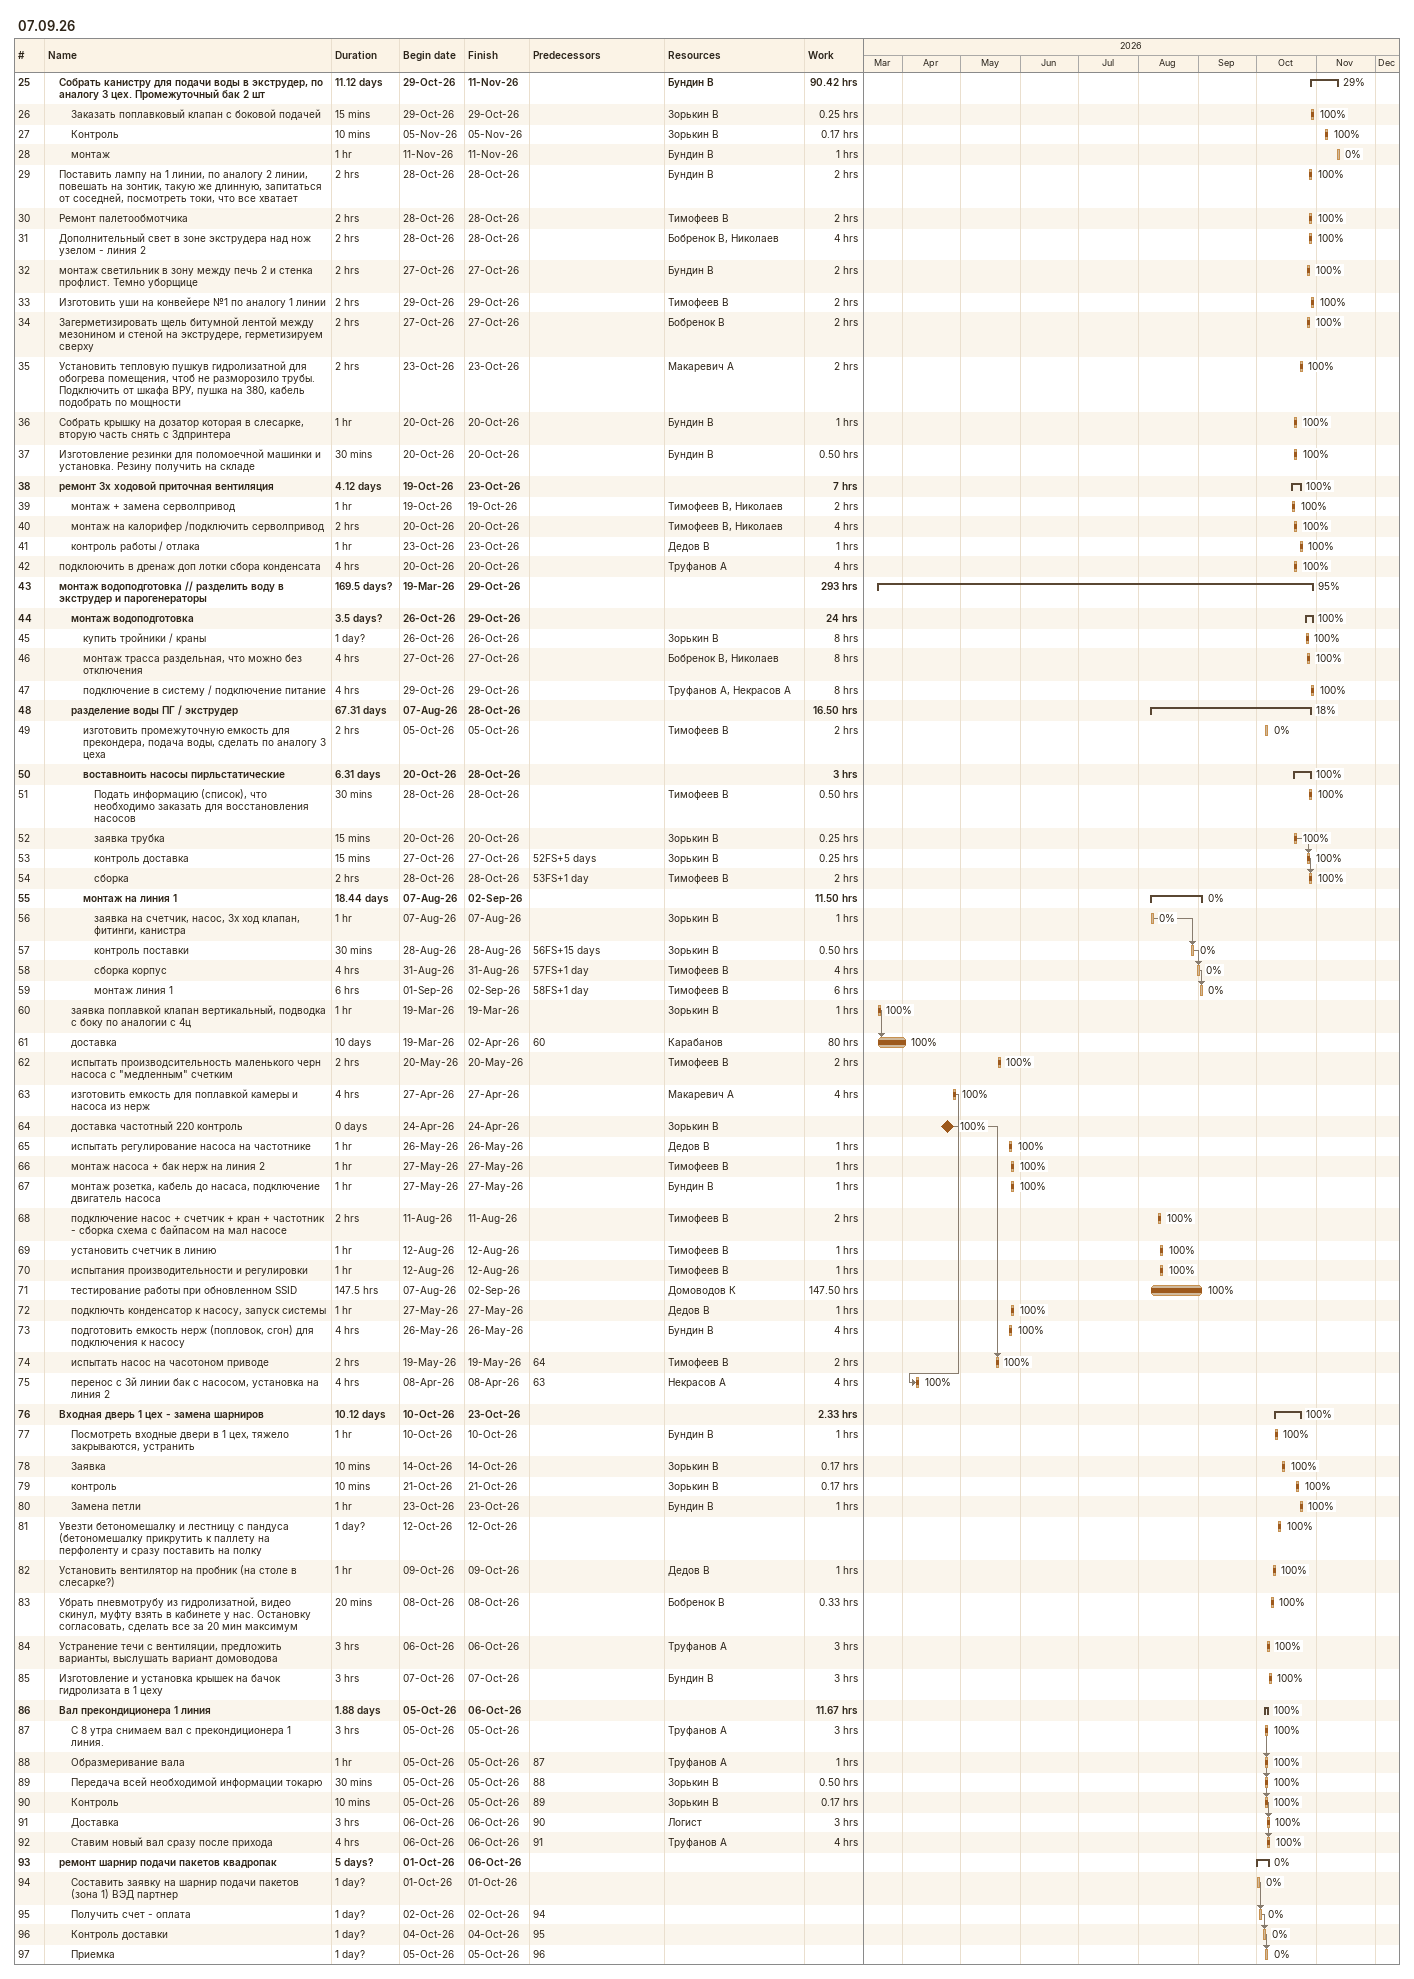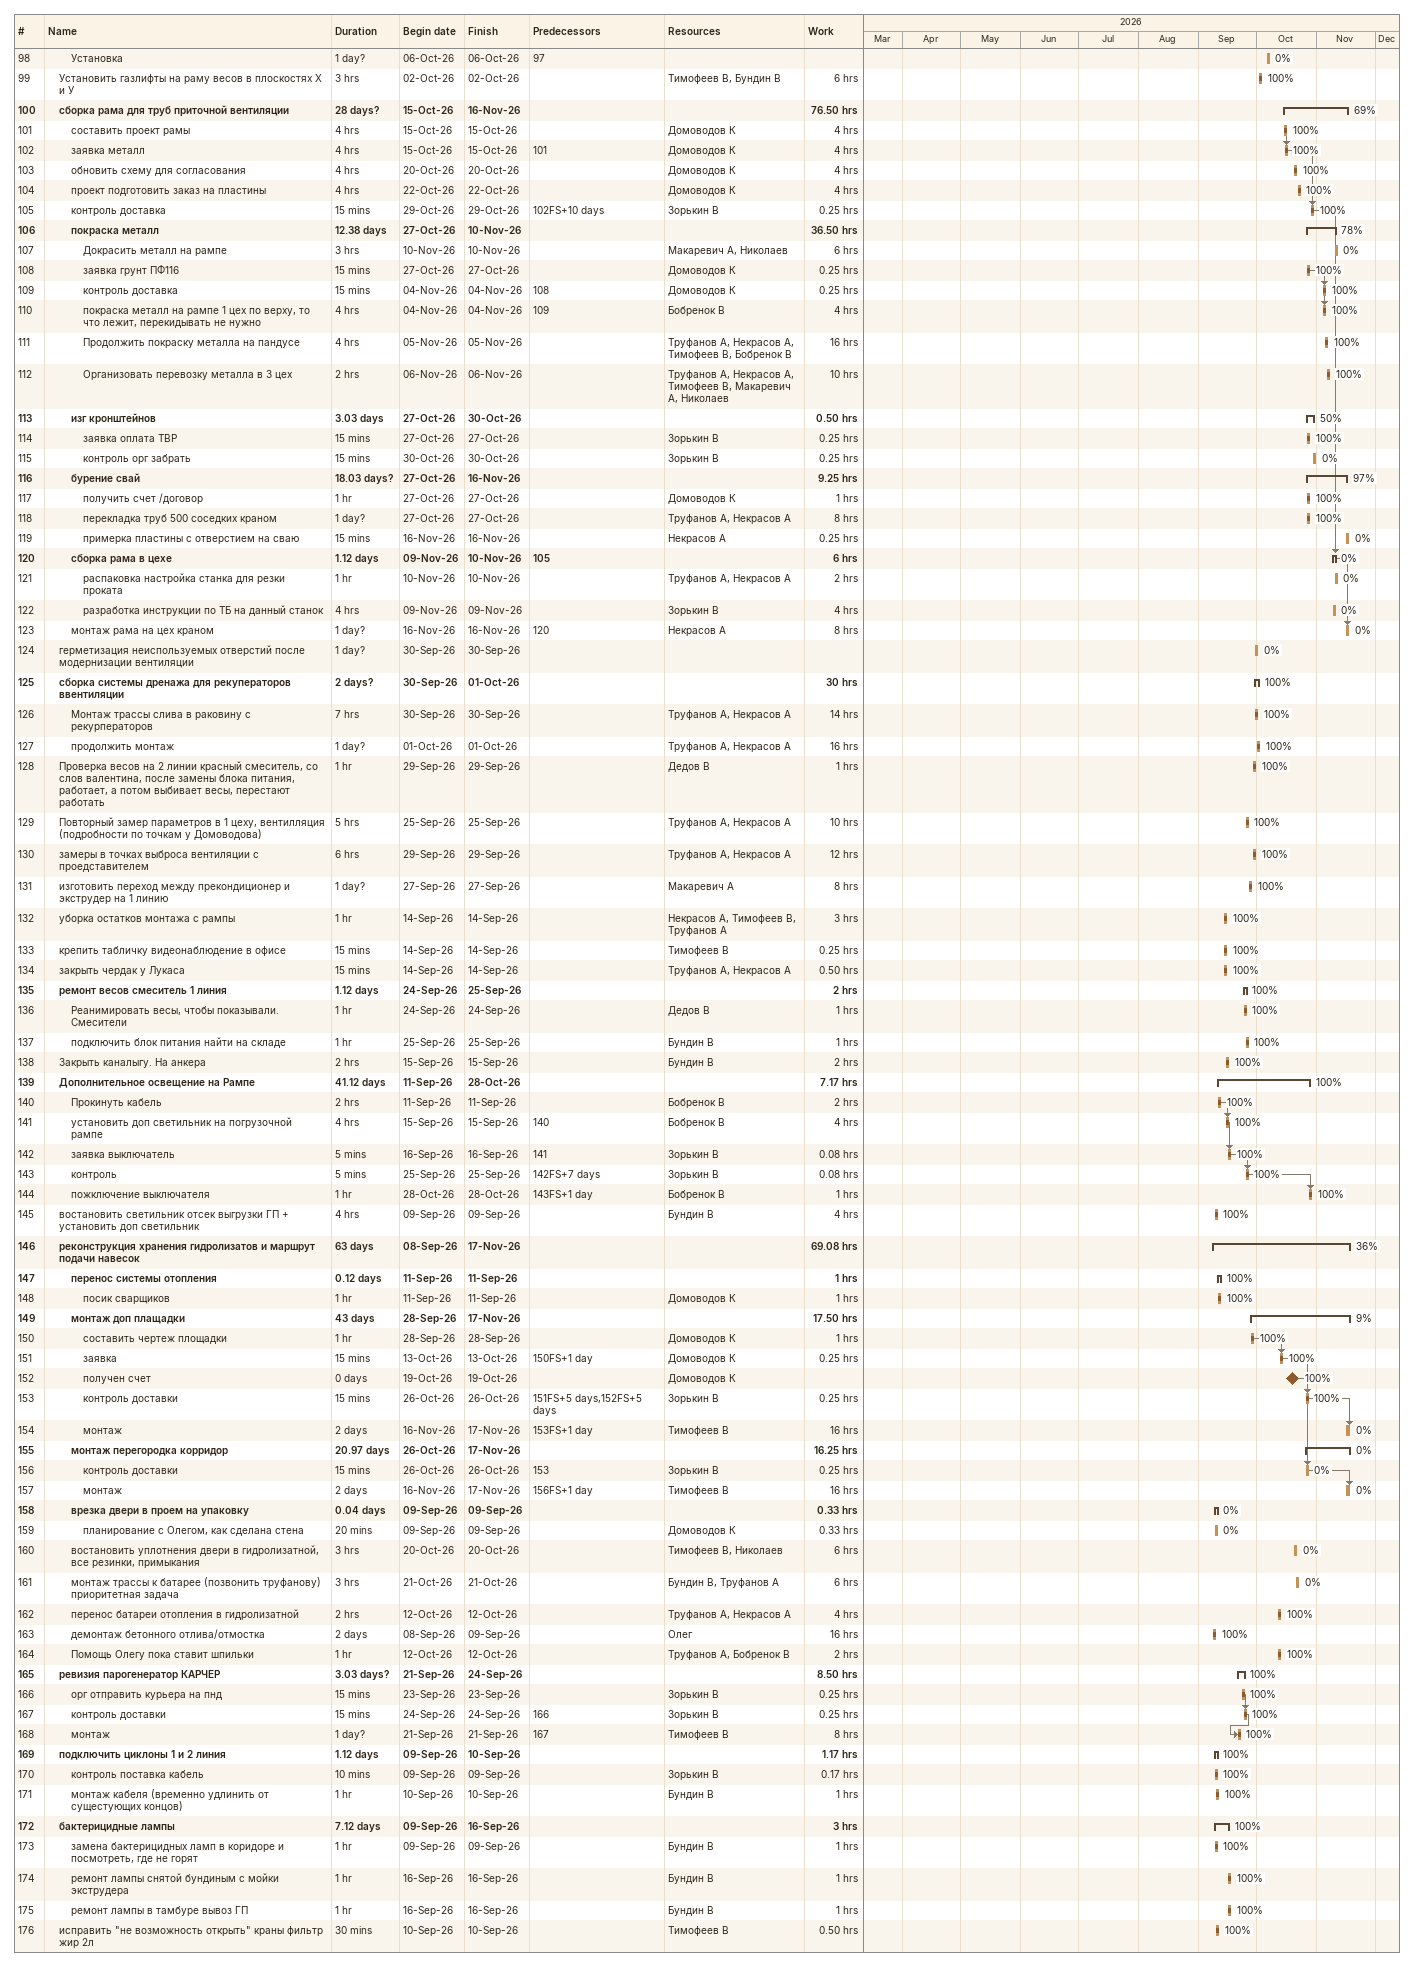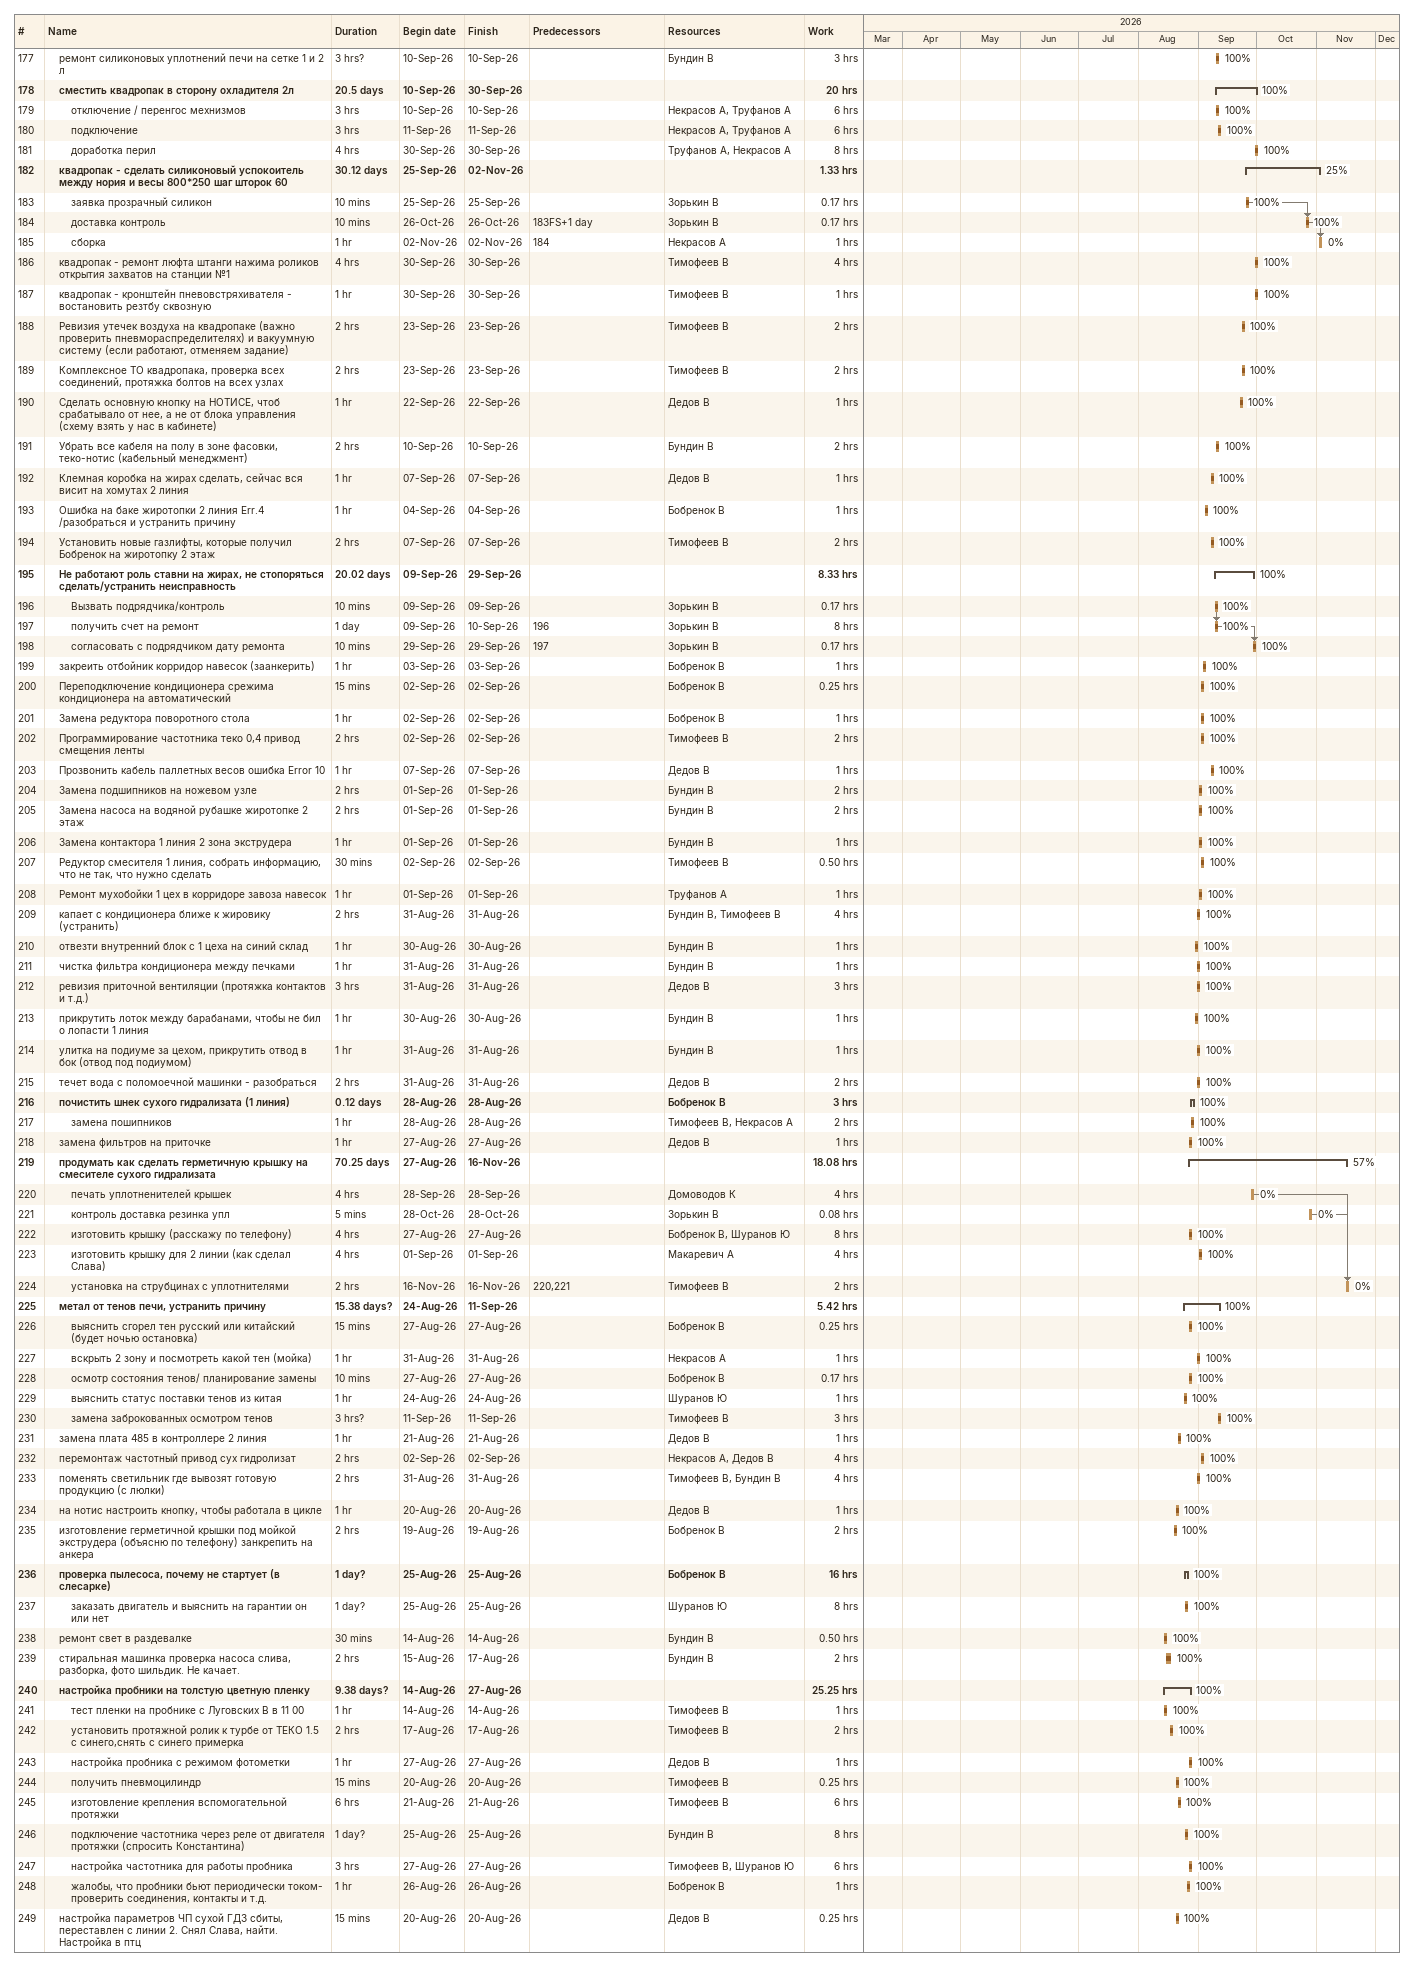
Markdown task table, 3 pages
07.09.26

| ID | Level | Task | Duration | Start | Finish | Predecessors | Resources | % complete | Work (h) |
|---|---|---|---|---|---|---|---|---|---|
| 25 | 2 | **Собрать канистру для подачи воды в экструдер, по аналогу 3 цех. Промежуточный бак 2 шт** | 11.12d | 2026-10-29 | 2026-11-11 |  | Бундин В | 29 | 90.42 |
| 26 | 3 | Заказать поплавковый клапан с боковой подачей | 15min | 2026-10-29 | 2026-10-29 |  | Зорькин В | 100 | 0.25 |
| 27 | 3 | Контроль | 10min | 2026-11-05 | 2026-11-05 |  | Зорькин В | 100 | 0.17 |
| 28 | 3 | монтаж | 1h | 2026-11-11 | 2026-11-11 |  | Бундин В | 0 | 1 |
| 29 | 2 | Поставить лампу на 1 линии, по аналогу 2 линии, повешать на зонтик, такую же длинную, запитаться от соседней, посмотреть токи, что все хватает | 2h | 2026-10-28 | 2026-10-28 |  | Бундин В | 100 | 2 |
| 30 | 2 | Ремонт палетообмотчика | 2h | 2026-10-28 | 2026-10-28 |  | Тимофеев В | 100 | 2 |
| 31 | 2 | Дополнительный свет в зоне экструдера над нож узелом - линия 2 | 2h | 2026-10-28 | 2026-10-28 |  | Бобренок В, Николаев | 100 | 4 |
| 32 | 2 | монтаж светильник в зону между печь 2 и стенка профлист. Темно уборщице | 2h | 2026-10-27 | 2026-10-27 |  | Бундин В | 100 | 2 |
| 33 | 2 | Изготовить уши на конвейере №1 по аналогу 1 линии | 2h | 2026-10-29 | 2026-10-29 |  | Тимофеев В | 100 | 2 |
| 34 | 2 | Загерметизировать щель битумной лентой между мезонином и стеной на экструдере, герметизируем сверху | 2h | 2026-10-27 | 2026-10-27 |  | Бобренок В | 100 | 2 |
| 35 | 2 | Установить тепловую пушкув гидролизатной для обогрева помещения, чтоб не разморозило трубы. Подключить от шкафа ВРУ, пушка на 380, кабель подобрать по мощности | 2h | 2026-10-23 | 2026-10-23 |  | Макаревич А | 100 | 2 |
| 36 | 2 | Собрать крышку на дозатор которая в слесарке, вторую часть снять с 3дпринтера | 1h | 2026-10-20 | 2026-10-20 |  | Бундин В | 100 | 1 |
| 37 | 2 | Изготовление резинки для поломоечной машинки и установка. Резину получить на складе | 30min | 2026-10-20 | 2026-10-20 |  | Бундин В | 100 | 0.50 |
| 38 | 2 | **ремонт 3х ходовой приточная вентиляция** | 4.12d | 2026-10-19 | 2026-10-23 |  |  | 100 | 7 |
| 39 | 3 | монтаж + замена серволпривод | 1h | 2026-10-19 | 2026-10-19 |  | Тимофеев В, Николаев | 100 | 2 |
| 40 | 3 | монтаж на калорифер /подключить серволпривод | 2h | 2026-10-20 | 2026-10-20 |  | Тимофеев В, Николаев | 100 | 4 |
| 41 | 3 | контроль работы / отлака | 1h | 2026-10-23 | 2026-10-23 |  | Дедов В | 100 | 1 |
| 42 | 2 | подклоючить в дренаж доп лотки сбора конденсата | 4h | 2026-10-20 | 2026-10-20 |  | Труфанов А | 100 | 4 |
| 43 | 2 | **монтаж водоподготовка // разделить воду в экструдер и парогенераторы** | 169.5d? | 2026-03-19 | 2026-10-29 |  |  | 95 | 293 |
| 44 | 3 | **монтаж водоподготовка** | 3.5d? | 2026-10-26 | 2026-10-29 |  |  | 100 | 24 |
| 45 | 4 | купить тройники / краны | 1d? | 2026-10-26 | 2026-10-26 |  | Зорькин В | 100 | 8 |
| 46 | 4 | монтаж трасса раздельная, что можно без отключения | 4h | 2026-10-27 | 2026-10-27 |  | Бобренок В, Николаев | 100 | 8 |
| 47 | 4 | подключение в систему / подключение питание | 4h | 2026-10-29 | 2026-10-29 |  | Труфанов А, Некрасов А | 100 | 8 |
| 48 | 3 | **разделение воды ПГ / экструдер** | 67.31d | 2026-08-07 | 2026-10-28 |  |  | 18 | 16.50 |
| 49 | 4 | изготовить промежуточную емкость для прекондера, подача воды, сделать по аналогу 3 цеха | 2h | 2026-10-05 | 2026-10-05 |  | Тимофеев В | 0 | 2 |
| 50 | 4 | **воставноить насосы пирльстатические** | 6.31d | 2026-10-20 | 2026-10-28 |  |  | 100 | 3 |
| 51 | 5 | Подать информацию (список), что необходимо заказать для восстановления насосов | 30min | 2026-10-28 | 2026-10-28 |  | Тимофеев В | 100 | 0.50 |
| 52 | 5 | заявка трубка | 15min | 2026-10-20 | 2026-10-20 |  | Зорькин В | 100 | 0.25 |
| 53 | 5 | контроль доставка | 15min | 2026-10-27 | 2026-10-27 | 52FS+5d | Зорькин В | 100 | 0.25 |
| 54 | 5 | сборка | 2h | 2026-10-28 | 2026-10-28 | 53FS+1d | Тимофеев В | 100 | 2 |
| 55 | 4 | **монтаж на линия 1** | 18.44d | 2026-08-07 | 2026-09-02 |  |  | 0 | 11.50 |
| 56 | 5 | заявка на счетчик, насос, 3х ход клапан, фитинги, канистра | 1h | 2026-08-07 | 2026-08-07 |  | Зорькин В | 0 | 1 |
| 57 | 5 | контроль поставки | 30min | 2026-08-28 | 2026-08-28 | 56FS+15d | Зорькин В | 0 | 0.50 |
| 58 | 5 | сборка корпус | 4h | 2026-08-31 | 2026-08-31 | 57FS+1d | Тимофеев В | 0 | 4 |
| 59 | 5 | монтаж линия 1 | 6h | 2026-09-01 | 2026-09-02 | 58FS+1d | Тимофеев В | 0 | 6 |
| 60 | 3 | заявка поплавкой клапан вертикальный, подводка с боку по аналогии с 4ц | 1h | 2026-03-19 | 2026-03-19 |  | Зорькин В | 100 | 1 |
| 61 | 3 | доставка | 10d | 2026-03-19 | 2026-04-02 | 60 | Карабанов | 100 | 80 |
| 62 | 3 | испытать производсительность маленького черн насоса с "медленным" счетким | 2h | 2026-05-20 | 2026-05-20 |  | Тимофеев В | 100 | 2 |
| 63 | 3 | изготовить емкость для поплавкой камеры и насоса из нерж | 4h | 2026-04-27 | 2026-04-27 |  | Макаревич А | 100 | 4 |
| 64 | 3 | доставка частотный 220 контроль | 0d | 2026-04-24 | 2026-04-24 |  | Зорькин В | 100 |  |
| 65 | 3 | испытать регулирование насоса на частотнике | 1h | 2026-05-26 | 2026-05-26 |  | Дедов В | 100 | 1 |
| 66 | 3 | монтаж насоса + бак нерж на линия 2 | 1h | 2026-05-27 | 2026-05-27 |  | Тимофеев В | 100 | 1 |
| 67 | 3 | монтаж розетка, кабель до насаса, подключение двигатель насоса | 1h | 2026-05-27 | 2026-05-27 |  | Бундин В | 100 | 1 |
| 68 | 3 | подключение насос + счетчик + кран + частотник - сборка схема с байпасом на мал насосе | 2h | 2026-08-11 | 2026-08-11 |  | Тимофеев В | 100 | 2 |
| 69 | 3 | установить счетчик в линию | 1h | 2026-08-12 | 2026-08-12 |  | Тимофеев В | 100 | 1 |
| 70 | 3 | испытания производительности и регулировки | 1h | 2026-08-12 | 2026-08-12 |  | Тимофеев В | 100 | 1 |
| 71 | 3 | тестирование работы при обновленном SSID | 147.5h | 2026-08-07 | 2026-09-02 |  | Домоводов К | 100 | 147.50 |
| 72 | 3 | подключть конденсатор к насосу, запуск системы | 1h | 2026-05-27 | 2026-05-27 |  | Дедов В | 100 | 1 |
| 73 | 3 | подготовить емкость нерж (попловок, сгон) для подключения к насосу | 4h | 2026-05-26 | 2026-05-26 |  | Бундин В | 100 | 4 |
| 74 | 3 | испытать насос на часотоном приводе | 2h | 2026-05-19 | 2026-05-19 | 64 | Тимофеев В | 100 | 2 |
| 75 | 3 | перенос с 3й линии бак с насосом, установка на линия 2 | 4h | 2026-04-08 | 2026-04-08 | 63 | Некрасов А | 100 | 4 |
| 76 | 2 | **Входная дверь 1 цех - замена шарниров** | 10.12d | 2026-10-10 | 2026-10-23 |  |  | 100 | 2.33 |
| 77 | 3 | Посмотреть входные двери в 1 цех, тяжело закрываются, устранить | 1h | 2026-10-10 | 2026-10-10 |  | Бундин В | 100 | 1 |
| 78 | 3 | Заявка | 10min | 2026-10-14 | 2026-10-14 |  | Зорькин В | 100 | 0.17 |
| 79 | 3 | контроль | 10min | 2026-10-21 | 2026-10-21 |  | Зорькин В | 100 | 0.17 |
| 80 | 3 | Замена петли | 1h | 2026-10-23 | 2026-10-23 |  | Бундин В | 100 | 1 |
| 81 | 2 | Увезти бетономешалку и лестницу с пандуса (бетономешалку прикрутить к паллету на перфоленту и сразу поставить на полку | 1d? | 2026-10-12 | 2026-10-12 |  |  | 100 |  |
| 82 | 2 | Установить вентилятор на пробник (на столе в слесарке?) | 1h | 2026-10-09 | 2026-10-09 |  | Дедов В | 100 | 1 |
| 83 | 2 | Убрать пневмотрубу из гидролизатной, видео скинул, муфту взять в кабинете у нас. Остановку согласовать, сделать все за 20 мин максимум | 20min | 2026-10-08 | 2026-10-08 |  | Бобренок В | 100 | 0.33 |
| 84 | 2 | Устранение течи с вентиляции, предложить варианты, выслушать вариант домоводова | 3h | 2026-10-06 | 2026-10-06 |  | Труфанов А | 100 | 3 |
| 85 | 2 | Изготовление и установка крышек на бачок гидролизата в 1 цеху | 3h | 2026-10-07 | 2026-10-07 |  | Бундин В | 100 | 3 |
| 86 | 2 | **Вал прекондиционера 1 линия** | 1.88d | 2026-10-05 | 2026-10-06 |  |  | 100 | 11.67 |
| 87 | 3 | С 8 утра снимаем вал с прекондиционера 1 линия. | 3h | 2026-10-05 | 2026-10-05 |  | Труфанов А | 100 | 3 |
| 88 | 3 | Образмеривание вала | 1h | 2026-10-05 | 2026-10-05 | 87 | Труфанов А | 100 | 1 |
| 89 | 3 | Передача всей необходимой информации токарю | 30min | 2026-10-05 | 2026-10-05 | 88 | Зорькин В | 100 | 0.50 |
| 90 | 3 | Контроль | 10min | 2026-10-05 | 2026-10-05 | 89 | Зорькин В | 100 | 0.17 |
| 91 | 3 | Доставка | 3h | 2026-10-06 | 2026-10-06 | 90 | Логист | 100 | 3 |
| 92 | 3 | Ставим новый вал сразу после прихода | 4h | 2026-10-06 | 2026-10-06 | 91 | Труфанов А | 100 | 4 |
| 93 | 2 | **ремонт шарнир подачи пакетов квадропак** | 5d? | 2026-10-01 | 2026-10-06 |  |  | 0 |  |
| 94 | 3 | Составить заявку на шарнир подачи пакетов (зона 1) ВЭД партнер | 1d? | 2026-10-01 | 2026-10-01 |  |  | 0 |  |
| 95 | 3 | Получить счет - оплата | 1d? | 2026-10-02 | 2026-10-02 | 94 |  | 0 |  |
| 96 | 3 | Контроль доставки | 1d? | 2026-10-04 | 2026-10-04 | 95 |  | 0 |  |
| 97 | 3 | Приемка | 1d? | 2026-10-05 | 2026-10-05 | 96 |  | 0 |  |
| 98 | 3 | Установка | 1d? | 2026-10-06 | 2026-10-06 | 97 |  | 0 |  |
| 99 | 2 | Установить газлифты на раму весов в плоскостях Х и У | 3h | 2026-10-02 | 2026-10-02 |  | Тимофеев В, Бундин В | 100 | 6 |
| 100 | 2 | **сборка рама для труб приточной вентиляции** | 28d? | 2026-10-15 | 2026-11-16 |  |  | 69 | 76.50 |
| 101 | 3 | составить проект рамы | 4h | 2026-10-15 | 2026-10-15 |  | Домоводов К | 100 | 4 |
| 102 | 3 | заявка металл | 4h | 2026-10-15 | 2026-10-15 | 101 | Домоводов К | 100 | 4 |
| 103 | 3 | обновить схему для согласования | 4h | 2026-10-20 | 2026-10-20 |  | Домоводов К | 100 | 4 |
| 104 | 3 | проект подготовить заказ на пластины | 4h | 2026-10-22 | 2026-10-22 |  | Домоводов К | 100 | 4 |
| 105 | 3 | контроль доставка | 15min | 2026-10-29 | 2026-10-29 | 102FS+10d | Зорькин В | 100 | 0.25 |
| 106 | 3 | **покраска металл** | 12.38d | 2026-10-27 | 2026-11-10 |  |  | 78 | 36.50 |
| 107 | 4 | Докрасить металл на рампе | 3h | 2026-11-10 | 2026-11-10 |  | Макаревич А, Николаев | 0 | 6 |
| 108 | 4 | заявка грунт ПФ116 | 15min | 2026-10-27 | 2026-10-27 |  | Домоводов К | 100 | 0.25 |
| 109 | 4 | контроль доставка | 15min | 2026-11-04 | 2026-11-04 | 108 | Домоводов К | 100 | 0.25 |
| 110 | 4 | покраска металл на рампе 1 цех по верху, то что лежит, перекидывать не нужно | 4h | 2026-11-04 | 2026-11-04 | 109 | Бобренок В | 100 | 4 |
| 111 | 4 | Продолжить покраску металла на пандусе | 4h | 2026-11-05 | 2026-11-05 |  | Труфанов А, Некрасов А, Тимофеев В, Бобренок В | 100 | 16 |
| 112 | 4 | Организовать перевозку металла в 3 цех | 2h | 2026-11-06 | 2026-11-06 |  | Труфанов А, Некрасов А, Тимофеев В, Макаревич А, Николаев | 100 | 10 |
| 113 | 3 | **изг кронштейнов** | 3.03d | 2026-10-27 | 2026-10-30 |  |  | 50 | 0.50 |
| 114 | 4 | заявка оплата ТВР | 15min | 2026-10-27 | 2026-10-27 |  | Зорькин В | 100 | 0.25 |
| 115 | 4 | контроль орг забрать | 15min | 2026-10-30 | 2026-10-30 |  | Зорькин В | 0 | 0.25 |
| 116 | 3 | **бурение свай** | 18.03d? | 2026-10-27 | 2026-11-16 |  |  | 97 | 9.25 |
| 117 | 4 | получить счет /договор | 1h | 2026-10-27 | 2026-10-27 |  | Домоводов К | 100 | 1 |
| 118 | 4 | перекладка труб 500 соседких краном | 1d? | 2026-10-27 | 2026-10-27 |  | Труфанов А, Некрасов А | 100 | 8 |
| 119 | 4 | примерка пластины с отверстием на сваю | 15min | 2026-11-16 | 2026-11-16 |  | Некрасов А | 0 | 0.25 |
| 120 | 3 | **сборка рама в цехе** | 1.12d | 2026-11-09 | 2026-11-10 | 105 |  | 0 | 6 |
| 121 | 4 | распаковка настройка станка для резки проката | 1h | 2026-11-10 | 2026-11-10 |  | Труфанов А, Некрасов А | 0 | 2 |
| 122 | 4 | разработка инструкции по ТБ на данный станок | 4h | 2026-11-09 | 2026-11-09 |  | Зорькин В | 0 | 4 |
| 123 | 3 | монтаж рама на цех краном | 1d? | 2026-11-16 | 2026-11-16 | 120 | Некрасов А | 0 | 8 |
| 124 | 2 | герметизация неиспользуемых отверстий после модернизации вентиляции | 1d? | 2026-09-30 | 2026-09-30 |  |  | 0 |  |
| 125 | 2 | **сборка системы дренажа для рекуператоров ввентиляции** | 2d? | 2026-09-30 | 2026-10-01 |  |  | 100 | 30 |
| 126 | 3 | Монтаж трассы слива в раковину с рекурператоров | 7h | 2026-09-30 | 2026-09-30 |  | Труфанов А, Некрасов А | 100 | 14 |
| 127 | 3 | продолжить монтаж | 1d? | 2026-10-01 | 2026-10-01 |  | Труфанов А, Некрасов А | 100 | 16 |
| 128 | 2 | Проверка весов на 2 линии красный смеситель, со слов валентина, после замены блока питания, работает, а потом выбивает весы, перестают работать | 1h | 2026-09-29 | 2026-09-29 |  | Дедов В | 100 | 1 |
| 129 | 2 | Повторный замер параметров в 1 цеху, вентилляция (подробности по точкам у Домоводова) | 5h | 2026-09-25 | 2026-09-25 |  | Труфанов А, Некрасов А | 100 | 10 |
| 130 | 2 | замеры в точках выброса вентиляции с проедставителем | 6h | 2026-09-29 | 2026-09-29 |  | Труфанов А, Некрасов А | 100 | 12 |
| 131 | 2 | изготовить переход между прекондиционер и экструдер на 1 линию | 1d? | 2026-09-27 | 2026-09-27 |  | Макаревич А | 100 | 8 |
| 132 | 2 | уборка остатков монтажа с рампы | 1h | 2026-09-14 | 2026-09-14 |  | Некрасов А, Тимофеев В, Труфанов А | 100 | 3 |
| 133 | 2 | крепить табличку видеонаблюдение в офисе | 15min | 2026-09-14 | 2026-09-14 |  | Тимофеев В | 100 | 0.25 |
| 134 | 2 | закрыть чердак у Лукаса | 15min | 2026-09-14 | 2026-09-14 |  | Труфанов А, Некрасов А | 100 | 0.50 |
| 135 | 2 | **ремонт весов смеситель 1 линия** | 1.12d | 2026-09-24 | 2026-09-25 |  |  | 100 | 2 |
| 136 | 3 | Реанимировать весы, чтобы показывали. Смесители | 1h | 2026-09-24 | 2026-09-24 |  | Дедов В | 100 | 1 |
| 137 | 3 | подключить блок питания найти на складе | 1h | 2026-09-25 | 2026-09-25 |  | Бундин В | 100 | 1 |
| 138 | 2 | Закрыть каналыгу. На анкера | 2h | 2026-09-15 | 2026-09-15 |  | Бундин В | 100 | 2 |
| 139 | 2 | **Дополнительное освещение на Рампе** | 41.12d | 2026-09-11 | 2026-10-28 |  |  | 100 | 7.17 |
| 140 | 3 | Прокинуть кабель | 2h | 2026-09-11 | 2026-09-11 |  | Бобренок В | 100 | 2 |
| 141 | 3 | установить доп светильник на погрузочной рампе | 4h | 2026-09-15 | 2026-09-15 | 140 | Бобренок В | 100 | 4 |
| 142 | 3 | заявка выключатель | 5min | 2026-09-16 | 2026-09-16 | 141 | Зорькин В | 100 | 0.08 |
| 143 | 3 | контроль | 5min | 2026-09-25 | 2026-09-25 | 142FS+7d | Зорькин В | 100 | 0.08 |
| 144 | 3 | пожключение выключателя | 1h | 2026-10-28 | 2026-10-28 | 143FS+1d | Бобренок В | 100 | 1 |
| 145 | 2 | востановить светильник отсек выгрузки ГП + установить доп светильник | 4h | 2026-09-09 | 2026-09-09 |  | Бундин В | 100 | 4 |
| 146 | 2 | **реконструкция хранения гидролизатов и маршрут подачи навесок** | 63d | 2026-09-08 | 2026-11-17 |  |  | 36 | 69.08 |
| 147 | 3 | **перенос системы отопления** | 0.12d | 2026-09-11 | 2026-09-11 |  |  | 100 | 1 |
| 148 | 4 | посик сварщиков | 1h | 2026-09-11 | 2026-09-11 |  | Домоводов К | 100 | 1 |
| 149 | 3 | **монтаж доп плащадки** | 43d | 2026-09-28 | 2026-11-17 |  |  | 9 | 17.50 |
| 150 | 4 | составить чертеж площадки | 1h | 2026-09-28 | 2026-09-28 |  | Домоводов К | 100 | 1 |
| 151 | 4 | заявка | 15min | 2026-10-13 | 2026-10-13 | 150FS+1d | Домоводов К | 100 | 0.25 |
| 152 | 4 | получен счет | 0d | 2026-10-19 | 2026-10-19 |  | Домоводов К | 100 |  |
| 153 | 4 | контроль доставки | 15min | 2026-10-26 | 2026-10-26 | 151FS+5d, 152FS+5d | Зорькин В | 100 | 0.25 |
| 154 | 4 | монтаж | 2d | 2026-11-16 | 2026-11-17 | 153FS+1d | Тимофеев В | 0 | 16 |
| 155 | 3 | **монтаж перегородка корридор** | 20.97d | 2026-10-26 | 2026-11-17 |  |  | 0 | 16.25 |
| 156 | 4 | контроль доставки | 15min | 2026-10-26 | 2026-10-26 | 153 | Зорькин В | 0 | 0.25 |
| 157 | 4 | монтаж | 2d | 2026-11-16 | 2026-11-17 | 156FS+1d | Тимофеев В | 0 | 16 |
| 158 | 3 | **врезка двери в проем на упаковку** | 0.04d | 2026-09-09 | 2026-09-09 |  |  | 0 | 0.33 |
| 159 | 4 | планирование с Олегом, как сделана стена | 20min | 2026-09-09 | 2026-09-09 |  | Домоводов К | 0 | 0.33 |
| 160 | 3 | востановить уплотнения двери в гидролизатной, все резинки, примыкания | 3h | 2026-10-20 | 2026-10-20 |  | Тимофеев В, Николаев | 0 | 6 |
| 161 | 3 | монтаж трассы к батарее (позвонить труфанову) приоритетная задача | 3h | 2026-10-21 | 2026-10-21 |  | Бундин В, Труфанов А | 0 | 6 |
| 162 | 3 | перенос батареи отопления в гидролизатной | 2h | 2026-10-12 | 2026-10-12 |  | Труфанов А, Некрасов А | 100 | 4 |
| 163 | 3 | демонтаж бетонного отлива/отмостка | 2d | 2026-09-08 | 2026-09-09 |  | Олег | 100 | 16 |
| 164 | 3 | Помощь Олегу пока ставит шпильки | 1h | 2026-10-12 | 2026-10-12 |  | Труфанов А, Бобренок В | 100 | 2 |
| 165 | 2 | **ревизия парогенератор КАРЧЕР** | 3.03d? | 2026-09-21 | 2026-09-24 |  |  | 100 | 8.50 |
| 166 | 3 | орг отправить курьера на пнд | 15min | 2026-09-23 | 2026-09-23 |  | Зорькин В | 100 | 0.25 |
| 167 | 3 | контроль доставки | 15min | 2026-09-24 | 2026-09-24 | 166 | Зорькин В | 100 | 0.25 |
| 168 | 3 | монтаж | 1d? | 2026-09-21 | 2026-09-21 | 167 | Тимофеев В | 100 | 8 |
| 169 | 2 | **подключить циклоны 1 и 2 линия** | 1.12d | 2026-09-09 | 2026-09-10 |  |  | 100 | 1.17 |
| 170 | 3 | контроль поставка кабель | 10min | 2026-09-09 | 2026-09-09 |  | Зорькин В | 100 | 0.17 |
| 171 | 3 | монтаж кабеля (временно удлинить от сущестующих концов) | 1h | 2026-09-10 | 2026-09-10 |  | Бундин В | 100 | 1 |
| 172 | 2 | **бактерицидные лампы** | 7.12d | 2026-09-09 | 2026-09-16 |  |  | 100 | 3 |
| 173 | 3 | замена бактерицидных ламп в коридоре и посмотреть, где не горят | 1h | 2026-09-09 | 2026-09-09 |  | Бундин В | 100 | 1 |
| 174 | 3 | ремонт лампы снятой бундиным с мойки экструдера | 1h | 2026-09-16 | 2026-09-16 |  | Бундин В | 100 | 1 |
| 175 | 3 | ремонт лампы в тамбуре вывоз ГП | 1h | 2026-09-16 | 2026-09-16 |  | Бундин В | 100 | 1 |
| 176 | 2 | исправить "не возможность открыть" краны фильтр жир 2л | 30min | 2026-09-10 | 2026-09-10 |  | Тимофеев В | 100 | 0.50 |
| 177 | 2 | ремонт силиконовых уплотнений печи на сетке 1 и 2 л | 3h? | 2026-09-10 | 2026-09-10 |  | Бундин В | 100 | 3 |
| 178 | 2 | **сместить квадропак в сторону охладителя 2л** | 20.5d | 2026-09-10 | 2026-09-30 |  |  | 100 | 20 |
| 179 | 3 | отключение / перенгос мехнизмов | 3h | 2026-09-10 | 2026-09-10 |  | Некрасов А, Труфанов А | 100 | 6 |
| 180 | 3 | подключение | 3h | 2026-09-11 | 2026-09-11 |  | Некрасов А, Труфанов А | 100 | 6 |
| 181 | 3 | доработка перил | 4h | 2026-09-30 | 2026-09-30 |  | Труфанов А, Некрасов А | 100 | 8 |
| 182 | 2 | **квадропак - сделать силиконовый успокоитель между нория и весы 800*250 шаг шторок 60** | 30.12d | 2026-09-25 | 2026-11-02 |  |  | 25 | 1.33 |
| 183 | 3 | заявка прозрачный силикон | 10min | 2026-09-25 | 2026-09-25 |  | Зорькин В | 100 | 0.17 |
| 184 | 3 | доставка контроль | 10min | 2026-10-26 | 2026-10-26 | 183FS+1d | Зорькин В | 100 | 0.17 |
| 185 | 3 | сборка | 1h | 2026-11-02 | 2026-11-02 | 184 | Некрасов А | 0 | 1 |
| 186 | 2 | квадропак - ремонт люфта штанги нажима роликов открытия захватов на станции №1 | 4h | 2026-09-30 | 2026-09-30 |  | Тимофеев В | 100 | 4 |
| 187 | 2 | квадропак - кронштейн пневовстряхивателя - востановить резтбу сквозную | 1h | 2026-09-30 | 2026-09-30 |  | Тимофеев В | 100 | 1 |
| 188 | 2 | Ревизия утечек воздуха на квадропаке (важно проверить пневмораспределителях) и вакуумную систему (если работают, отменяем задание) | 2h | 2026-09-23 | 2026-09-23 |  | Тимофеев В | 100 | 2 |
| 189 | 2 | Комплексное ТО квадропака, проверка всех соединений, протяжка болтов на всех узлах | 2h | 2026-09-23 | 2026-09-23 |  | Тимофеев В | 100 | 2 |
| 190 | 2 | Сделать основную кнопку на НОТИСЕ, чтоб срабатывало от нее, а не от блока управления (схему взять у нас в кабинете) | 1h | 2026-09-22 | 2026-09-22 |  | Дедов В | 100 | 1 |
| 191 | 2 | Убрать все кабеля на полу в зоне фасовки, теко-нотис (кабельный менеджмент) | 2h | 2026-09-10 | 2026-09-10 |  | Бундин В | 100 | 2 |
| 192 | 2 | Клемная коробка на жирах сделать, сейчас вся висит на хомутах 2 линия | 1h | 2026-09-07 | 2026-09-07 |  | Дедов В | 100 | 1 |
| 193 | 2 | Ошибка на баке жиротопки 2 линия Err.4 /разобраться и устранить причину | 1h | 2026-09-04 | 2026-09-04 |  | Бобренок В | 100 | 1 |
| 194 | 2 | Установить новые газлифты, которые получил Бобренок на жиротопку 2 этаж | 2h | 2026-09-07 | 2026-09-07 |  | Тимофеев В | 100 | 2 |
| 195 | 2 | **Не работают роль ставни на жирах, не стопоряться сделать/устранить неисправность** | 20.02d | 2026-09-09 | 2026-09-29 |  |  | 100 | 8.33 |
| 196 | 3 | Вызвать подрядчика/контроль | 10min | 2026-09-09 | 2026-09-09 |  | Зорькин В | 100 | 0.17 |
| 197 | 3 | получить счет на ремонт | 1d | 2026-09-09 | 2026-09-10 | 196 | Зорькин В | 100 | 8 |
| 198 | 3 | согласовать с подрядчиком дату ремонта | 10min | 2026-09-29 | 2026-09-29 | 197 | Зорькин В | 100 | 0.17 |
| 199 | 2 | закреить отбойник корридор навесок (заанкерить) | 1h | 2026-09-03 | 2026-09-03 |  | Бобренок В | 100 | 1 |
| 200 | 2 | Переподключение кондиционера срежима кондиционера на автоматический | 15min | 2026-09-02 | 2026-09-02 |  | Бобренок В | 100 | 0.25 |
| 201 | 2 | Замена редуктора поворотного стола | 1h | 2026-09-02 | 2026-09-02 |  | Бобренок В | 100 | 1 |
| 202 | 2 | Программирование частотника теко 0,4 привод смещения ленты | 2h | 2026-09-02 | 2026-09-02 |  | Тимофеев В | 100 | 2 |
| 203 | 2 | Прозвонить кабель паллетных весов ошибка Error 10 | 1h | 2026-09-07 | 2026-09-07 |  | Дедов В | 100 | 1 |
| 204 | 2 | Замена подшипников на ножевом узле | 2h | 2026-09-01 | 2026-09-01 |  | Бундин В | 100 | 2 |
| 205 | 2 | Замена насоса на водяной рубашке жиротопке 2 этаж | 2h | 2026-09-01 | 2026-09-01 |  | Бундин В | 100 | 2 |
| 206 | 2 | Замена контактора 1 линия 2 зона экструдера | 1h | 2026-09-01 | 2026-09-01 |  | Бундин В | 100 | 1 |
| 207 | 2 | Редуктор смесителя 1 линия, собрать информацию, что не так, что нужно сделать | 30min | 2026-09-02 | 2026-09-02 |  | Тимофеев В | 100 | 0.50 |
| 208 | 2 | Ремонт мухобойки 1 цех в корридоре завоза навесок | 1h | 2026-09-01 | 2026-09-01 |  | Труфанов А | 100 | 1 |
| 209 | 2 | капает с кондиционера ближе к жировику (устранить) | 2h | 2026-08-31 | 2026-08-31 |  | Бундин В, Тимофеев В | 100 | 4 |
| 210 | 2 | отвезти внутренний блок с 1 цеха на синий склад | 1h | 2026-08-30 | 2026-08-30 |  | Бундин В | 100 | 1 |
| 211 | 2 | чистка фильтра кондиционера между печками | 1h | 2026-08-31 | 2026-08-31 |  | Бундин В | 100 | 1 |
| 212 | 2 | ревизия приточной вентиляции (протяжка контактов и т.д.) | 3h | 2026-08-31 | 2026-08-31 |  | Дедов В | 100 | 3 |
| 213 | 2 | прикрутить лоток между барабанами, чтобы не бил о лопасти 1 линия | 1h | 2026-08-30 | 2026-08-30 |  | Бундин В | 100 | 1 |
| 214 | 2 | улитка на подиуме за цехом, прикрутить отвод в бок (отвод под подиумом) | 1h | 2026-08-31 | 2026-08-31 |  | Бундин В | 100 | 1 |
| 215 | 2 | течет вода с поломоечной машинки - разобраться | 2h | 2026-08-31 | 2026-08-31 |  | Дедов В | 100 | 2 |
| 216 | 2 | **почистить шнек сухого гидрализата (1 линия)** | 0.12d | 2026-08-28 | 2026-08-28 |  | Бобренок В | 100 | 3 |
| 217 | 3 | замена пошипников | 1h | 2026-08-28 | 2026-08-28 |  | Тимофеев В, Некрасов А | 100 | 2 |
| 218 | 2 | замена фильтров на приточке | 1h | 2026-08-27 | 2026-08-27 |  | Дедов В | 100 | 1 |
| 219 | 2 | **продумать как сделать герметичную крышку на смесителе сухого гидрализата** | 70.25d | 2026-08-27 | 2026-11-16 |  |  | 57 | 18.08 |
| 220 | 3 | печать уплотненителей крышек | 4h | 2026-09-28 | 2026-09-28 |  | Домоводов К | 0 | 4 |
| 221 | 3 | контроль доставка резинка упл | 5min | 2026-10-28 | 2026-10-28 |  | Зорькин В | 0 | 0.08 |
| 222 | 3 | изготовить крышку (расскажу по телефону) | 4h | 2026-08-27 | 2026-08-27 |  | Бобренок В, Шуранов Ю | 100 | 8 |
| 223 | 3 | изготовить крышку для 2 линии (как сделал Слава) | 4h | 2026-09-01 | 2026-09-01 |  | Макаревич А | 100 | 4 |
| 224 | 3 | установка на струбцинах с уплотнителями | 2h | 2026-11-16 | 2026-11-16 | 220, 221 | Тимофеев В | 0 | 2 |
| 225 | 2 | **метал от тенов печи, устранить причину** | 15.38d? | 2026-08-24 | 2026-09-11 |  |  | 100 | 5.42 |
| 226 | 3 | выяснить сгорел тен русский или китайский (будет ночью остановка) | 15min | 2026-08-27 | 2026-08-27 |  | Бобренок В | 100 | 0.25 |
| 227 | 3 | вскрыть 2 зону и посмотреть какой тен (мойка) | 1h | 2026-08-31 | 2026-08-31 |  | Некрасов А | 100 | 1 |
| 228 | 3 | осмотр состояния тенов/ планирование замены | 10min | 2026-08-27 | 2026-08-27 |  | Бобренок В | 100 | 0.17 |
| 229 | 3 | выяснить статус поставки тенов из китая | 1h | 2026-08-24 | 2026-08-24 |  | Шуранов Ю | 100 | 1 |
| 230 | 3 | замена заброкованных осмотром тенов | 3h? | 2026-09-11 | 2026-09-11 |  | Тимофеев В | 100 | 3 |
| 231 | 2 | замена плата 485 в контроллере 2 линия | 1h | 2026-08-21 | 2026-08-21 |  | Дедов В | 100 | 1 |
| 232 | 2 | перемонтаж частотный привод сух гидролизат | 2h | 2026-09-02 | 2026-09-02 |  | Некрасов А, Дедов В | 100 | 4 |
| 233 | 2 | поменять светильник где вывозят готовую продукцию (с люлки) | 2h | 2026-08-31 | 2026-08-31 |  | Тимофеев В, Бундин В | 100 | 4 |
| 234 | 2 | на нотис настроить кнопку, чтобы работала в цикле | 1h | 2026-08-20 | 2026-08-20 |  | Дедов В | 100 | 1 |
| 235 | 2 | изготовление герметичной крышки под мойкой экструдера (объясню по телефону) занкрепить на анкера | 2h | 2026-08-19 | 2026-08-19 |  | Бобренок В | 100 | 2 |
| 236 | 2 | **проверка пылесоса, почему не стартует (в слесарке)** | 1d? | 2026-08-25 | 2026-08-25 |  | Бобренок В | 100 | 16 |
| 237 | 3 | заказать двигатель и выяснить на гарантии он или нет | 1d? | 2026-08-25 | 2026-08-25 |  | Шуранов Ю | 100 | 8 |
| 238 | 2 | ремонт свет в раздевалке | 30min | 2026-08-14 | 2026-08-14 |  | Бундин В | 100 | 0.50 |
| 239 | 2 | стиральная машинка проверка насоса слива, разборка, фото шильдик. Не качает. | 2h | 2026-08-15 | 2026-08-17 |  | Бундин В | 100 | 2 |
| 240 | 2 | **настройка пробники на толстую цветную пленку** | 9.38d? | 2026-08-14 | 2026-08-27 |  |  | 100 | 25.25 |
| 241 | 3 | тест пленки на пробнике с Луговских В в 11 00 | 1h | 2026-08-14 | 2026-08-14 |  | Тимофеев В | 100 | 1 |
| 242 | 3 | установить протяжной ролик к турбе от ТЕКО 1.5 с синего,снять с синего примерка | 2h | 2026-08-17 | 2026-08-17 |  | Тимофеев В | 100 | 2 |
| 243 | 3 | настройка пробника с режимом фотометки | 1h | 2026-08-27 | 2026-08-27 |  | Дедов В | 100 | 1 |
| 244 | 3 | получить пневмоцилиндр | 15min | 2026-08-20 | 2026-08-20 |  | Тимофеев В | 100 | 0.25 |
| 245 | 3 | изготовление крепления вспомогательной протяжки | 6h | 2026-08-21 | 2026-08-21 |  | Тимофеев В | 100 | 6 |
| 246 | 3 | подключение частотника через реле от двигателя протяжки (спросить Константина) | 1d? | 2026-08-25 | 2026-08-25 |  | Бундин В | 100 | 8 |
| 247 | 3 | настройка частотника для работы пробника | 3h | 2026-08-27 | 2026-08-27 |  | Тимофеев В, Шуранов Ю | 100 | 6 |
| 248 | 3 | жалобы, что пробники бьют периодически током- проверить соединения, контакты и т.д. | 1h | 2026-08-26 | 2026-08-26 |  | Бобренок В | 100 | 1 |
| 249 | 2 | настройка параметров ЧП сухой ГДЗ сбиты, переставлен с линии 2. Снял Слава, найти. Настройка в птц | 15min | 2026-08-20 | 2026-08-20 |  | Дедов В | 100 | 0.25 |
